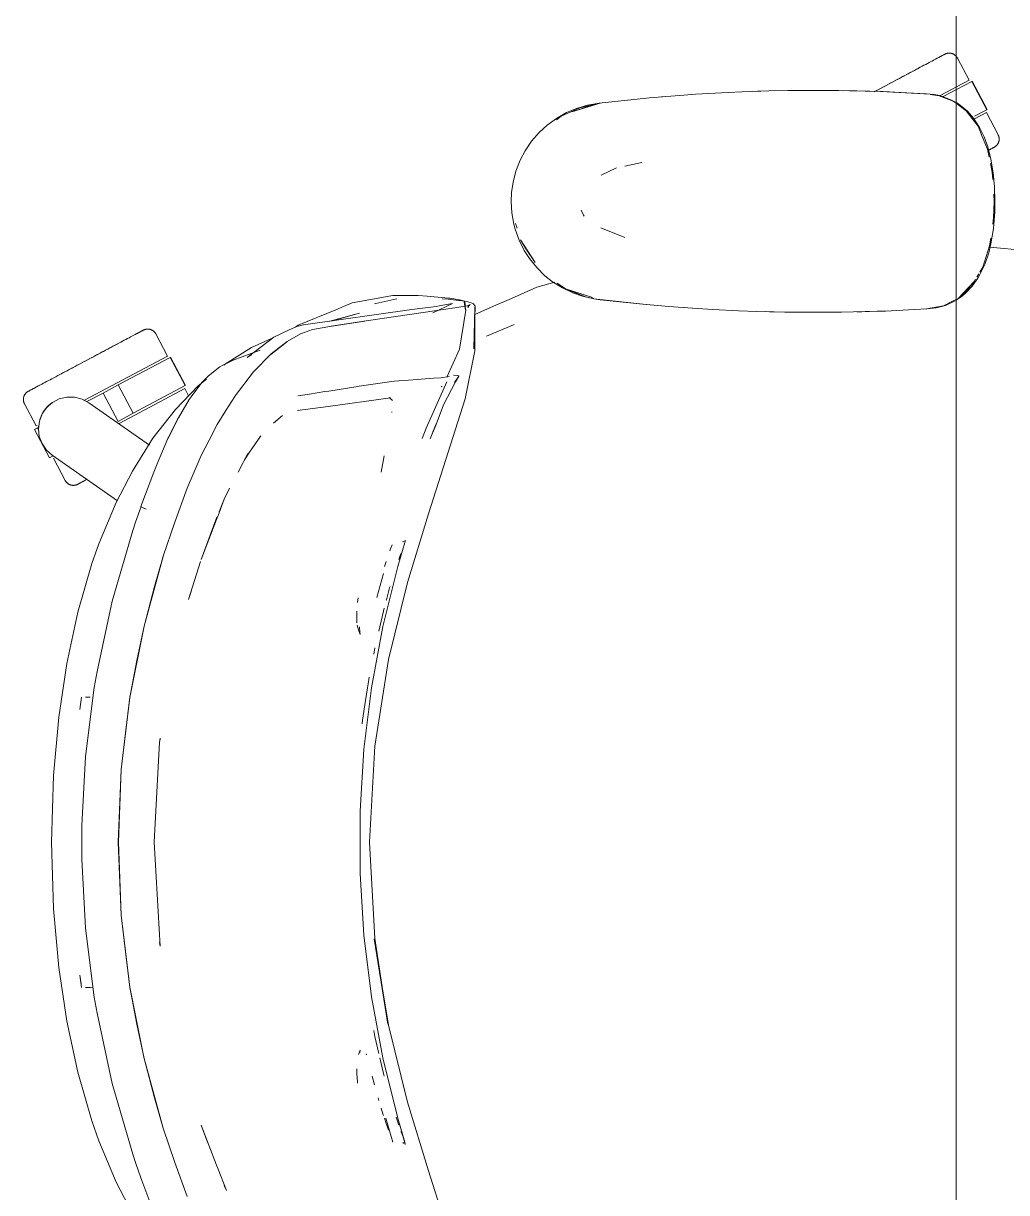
# Model space of a CAD drawing. Header units: millimetres. Extents: x 155927 to 326028, y -36033 to 97293.
# Drawn here: x 190893 to 191322, y 32012 to 32523 of the extents above; entities that cross this region are included whole.
import ezdxf

# ---------------------------------------------------------------- set-up
doc = ezdxf.new("R2010")
doc.units = ezdxf.units.MM
doc.header["$MEASUREMENT"] = 0
doc.layers.add('G-IMPT', color=8, linetype='CONTINUOUS', lineweight=9)
doc.layers.add('I-FURN', color=8, linetype='CONTINUOUS', lineweight=9)

msp = doc.modelspace()

# ---------------------------------------------------------------- linework, layer by layer
at = {"layer": 'G-IMPT'}
for p, q in [((191166.49, 32490.62), (191162.36, 32490.27)), ((191181.55, 32491.86), (191166.49, 32490.62)), ((191173.37, 32491.21), (191171.69, 32491.04)), ((191181.55, 32491.86), (191186.64, 32492.19)), ((191186.64, 32492.19), (191200.78, 32493)), ((191206.8, 32493.25), (191200.78, 32493)), ((191206.8, 32493.25), (191218.56, 32493.64)), ((191211.69, 32493.39), (191213.62, 32493.5)), ((191213.62, 32493.5), (191215.12, 32493.52)), ((191226.98, 32493.81), (191218.56, 32493.64)), ((191226.98, 32493.81), (191237.77, 32493.9)), ((191226.98, 32493.81), (191247.16, 32493.85)), ((191226.98, 32493.81), (191257, 32493.69)), ((191257, 32493.69), (191237.77, 32493.9)), ((191247.16, 32493.85), (191257, 32493.69)), ((191247.16, 32493.85), (191268.56, 32493.35)), ((191247.16, 32493.85), (191267.35, 32493.39)), ((191247.16, 32493.81), (191249.2, 32493.83)), ((191249.2, 32493.83), (191251.11, 32493.76)), ((191257, 32493.69), (191268.56, 32493.35)), ((191268.56, 32493.35), (191267.35, 32493.39)), ((191267.35, 32493.39), (191289.13, 32492.3)), ((191267.35, 32493.39), (191287.53, 32492.41)), ((191268.56, 32493.35), (191289.13, 32492.3)), ((191289.13, 32492.3), (191287.53, 32492.41)), ((191289.13, 32492.3), (191290.78, 32492.05)), ((191293, 32491.58), (191289.15, 32492.17)), ((191293.18, 32491.6), (191290.78, 32492.05)), ((191293, 32491.58), (191299.19, 32489.17)), ((191293.18, 32491.6), (191294.52, 32491.24)), ((191298.17, 32489.84), (191294.52, 32491.24)), ((191135.98, 32486.32), (191127.92, 32482.58)), ((191130.29, 32484.19), (191134.53, 32486)), ((191144.95, 32488.36), (191132.49, 32484.53)), ((191132.49, 32484.53), (191141.64, 32487.45)), ((191134.53, 32486), (191139.39, 32487.47)), ((191135.98, 32486.32), (191144.39, 32488.24)), ((191144.44, 32488.36), (191139.39, 32487.47)), ((191144.95, 32488.36), (191141.64, 32487.45)), ((191162.36, 32490.27), (191144.44, 32488.36)), ((191298.17, 32489.84), (191300.4, 32488.57)), ((191299.19, 32489.17), (191300.4, 32488.28)), ((191300.4, 32488.57), (191301.6, 32487.88)), ((191300.4, 32488.28), (191304.82, 32485.01)), ((191301.6, 32487.88), (191305.34, 32484.81)), ((191121.77, 32478.68), (191125.85, 32481.68)), ((191125.81, 32480.99), (191127.92, 32482.58)), ((191130.29, 32484.19), (191125.85, 32481.68)), ((191304.82, 32485.01), (191310.04, 32478.22)), ((191308.01, 32481.77), (191305.34, 32484.81)), ((191310.66, 32477.72), (191308.01, 32481.77)), ((191115.01, 32471.68), (191118.33, 32475.52)), ((191121.77, 32478.68), (191118.33, 32475.52)), ((191310.04, 32478.22), (191311.88, 32473.82)), ((191310.66, 32477.72), (191312.64, 32473.65)), ((191112.18, 32467.52), (191115.01, 32471.68)), ((191314.2, 32468.2), (191311.88, 32473.82)), ((191314.23, 32469.31), (191312.64, 32473.65)), ((191112.18, 32467.52), (191109.99, 32463.35)), ((191314.2, 32468.2), (191314.91, 32464.74)), ((191314.23, 32469.31), (191315.66, 32463.83)), ((191109.99, 32463.35), (191108.16, 32458.64)), ((191145.32, 32456.79), (191152.1, 32460.06)), ((191163.15, 32462.4), (191155.72, 32460.82)), ((191315.48, 32461.99), (191316.24, 32458.24)), ((191316.66, 32457.9), (191315.66, 32463.83)), ((191106.89, 32453.77), (191108.16, 32458.64)), ((191316.24, 32458.24), (191316.44, 32455.03)), ((191316.66, 32457.9), (191317.22, 32451.75)), ((191106.89, 32453.77), (191106.25, 32449.26)), ((191317.4, 32445.41), (191317.22, 32451.75)), ((191106.07, 32445.41), (191106.25, 32449.26)), ((191106.07, 32445.41), (191106.37, 32440.37)), ((191316.8, 32438.25), (191317.03, 32445.41)), ((191316.84, 32448.52), (191317.03, 32445.41)), ((191317.31, 32440.91), (191317.4, 32445.41)), ((191106.37, 32440.37), (191107.25, 32435.42)), ((191136.69, 32441.59), (191137.7, 32439.36)), ((191317.31, 32440.91), (191316.74, 32433.59)), ((191107.25, 32435.42), (191107.81, 32433.3)), ((191108.61, 32433.73), (191107.99, 32435.76)), ((191137.7, 32439.36), (191138, 32438.91)), ((191316.8, 32438.25), (191316.41, 32435.47)), ((191109.52, 32428.52), (191107.81, 32433.3)), ((191155.65, 32429.69), (191145.23, 32433.84)), ((191315.54, 32429.28), (191315.07, 32425.99)), ((191315.62, 32426.83), (191316.74, 32433.59)), ((191109.52, 32428.52), (191111.77, 32424.01)), ((191110.17, 32428.62), (191112.33, 32424.94)), ((191110.17, 32428.62), (191116.49, 32418.67)), ((191112.33, 32424.94), (191116.49, 32418.67)), ((191315.07, 32425.99), (191312.04, 32416.6)), ((191314.65, 32422.9), (191315.62, 32426.83)), ((191314.94, 32425.37), (191330.82, 32423.92)), ((191111.77, 32424.01), (191114.03, 32420.47)), ((191117.22, 32416.49), (191114.03, 32420.47)), ((191314.65, 32422.9), (191312.91, 32417.82)), ((191117.22, 32416.49), (191120.83, 32412.94)), ((191312.91, 32417.82), (191310.7, 32413.18)), ((191312.04, 32416.6), (191310.79, 32414.51)), ((191117.3, 32407.88), (191125.12, 32410.13)), ((191120.83, 32412.94), (191124.13, 32410.32)), ((191128.46, 32407.59), (191124.13, 32410.32)), ((191129.78, 32407.2), (191126.2, 32409.62)), ((191308.27, 32410.38), (191301.37, 32402.99)), ((191308.27, 32410.38), (191306.99, 32408.91)), ((191308.96, 32411.45), (191307.08, 32408.29)), ((191307.45, 32408.35), (191309.89, 32411.8)), ((191310.3, 32413.68), (191309.44, 32412.24)), ((191310.7, 32413.18), (191309.89, 32411.8)), ((191054.31, 32404.29), (191036.61, 32401.05)), ((191054.31, 32404.29), (191061.28, 32404.31)), ((191065.45, 32404.32), (191061.28, 32404.31)), ((191069.4, 32403.97), (191065.45, 32404.32)), ((191069.4, 32403.97), (191078.73, 32403.17)), ((191117.3, 32407.88), (191106.17, 32403.02)), ((191128.46, 32407.59), (191133.04, 32405.4)), ((191129.78, 32407.2), (191132.49, 32406.29)), ((191129.78, 32407.2), (191141.64, 32403.38)), ((191139, 32403.59), (191130.82, 32406.79)), ((191132.49, 32406.29), (191141.64, 32403.38)), ((191133.04, 32405.4), (191137.17, 32403.95)), ((191142.13, 32402.8), (191137.17, 32403.95)), ((191300.4, 32402.21), (191303.26, 32404.17)), ((191307.08, 32408.29), (191301.37, 32402.99)), ((191301.37, 32402.99), (191303.78, 32405.22)), ((191304.58, 32405.3), (191303.26, 32404.17)), ((191306.36, 32408.19), (191303.78, 32405.22)), ((191304.58, 32405.3), (191307.45, 32408.35)), ((191029.39, 32398.07), (191032.76, 32399.46)), ((191036.61, 32401.05), (191032.76, 32399.46)), ((191046.87, 32400.83), (191046.29, 32400.68)), ((191056.17, 32402.88), (191046.87, 32400.83)), ((191062.59, 32398.1), (191073.25, 32399.54)), ((191071.88, 32396.67), (191080.44, 32400.73)), ((191074.55, 32399.76), (191073.25, 32399.54)), ((191073.55, 32397.71), (191081.41, 32398.83)), ((191079.57, 32400.59), (191074.55, 32399.76)), ((191078.56, 32402.65), (191075.97, 32402.86)), ((191078.56, 32402.65), (191083.25, 32402.13)), ((191078.73, 32403.17), (191079.2, 32403.13)), ((191083.45, 32402.32), (191079.2, 32403.13)), ((191080.44, 32400.73), (191079.57, 32400.59)), ((191087.67, 32399.93), (191081.41, 32398.83)), ((191083.86, 32402.06), (191083.25, 32402.13)), ((191083.45, 32402.32), (191085.77, 32401.87)), ((191083.86, 32402.06), (191087.14, 32401.52)), ((191085.54, 32401.46), (191086.16, 32397.92)), ((191085.54, 32401.46), (191086.22, 32397.88)), ((191086.16, 32397.92), (191085.77, 32401.87)), ((191087.05, 32399.77), (191088.15, 32400.32)), ((191087.05, 32399.77), (191087.67, 32399.93)), ((191087.14, 32401.52), (191089, 32400.97)), ((191087.33, 32399.39), (191087.25, 32398.89)), ((191087.33, 32399.39), (191087.65, 32399.93)), ((191087.65, 32399.93), (191088.15, 32400.32)), ((191089.54, 32400.65), (191089, 32400.97)), ((191089.54, 32400.65), (191089.91, 32400.16)), ((191089.7, 32381.02), (191090.28, 32399.47)), ((191089.7, 32381.02), (191090.18, 32399)), ((191090.31, 32399.58), (191089.91, 32400.16)), ((191090.31, 32399.58), (191090.12, 32398.72)), ((191090.12, 32398.72), (191090.14, 32398.83)), ((191090.14, 32380.13), (191090.18, 32399)), ((191090.18, 32399), (191090.14, 32398.83)), ((191098.34, 32399.6), (191090.17, 32396.03)), ((191090.28, 32399.47), (191090.18, 32399)), ((191106.17, 32403.02), (191098.34, 32399.6)), ((191142.06, 32403.01), (191139, 32403.59)), ((191142.13, 32402.8), (191165.09, 32400.34)), ((191142.13, 32402.8), (191144.95, 32402.46)), ((191142.13, 32402.8), (191163.57, 32400.44)), ((191165.09, 32400.34), (191144.95, 32402.46)), ((191163.57, 32400.44), (191174.97, 32399.46)), ((191185.26, 32398.73), (191174.97, 32399.46)), ((191183.21, 32398.87), (191181.8, 32399)), ((191183.21, 32398.87), (191185.12, 32398.78)), ((191185.26, 32398.73), (191194.13, 32398.17)), ((191294.88, 32399.78), (191287.53, 32398.41)), ((191287.75, 32398.41), (191291.76, 32398.91)), ((191291.76, 32398.91), (191295.72, 32399.98)), ((191299.13, 32401.89), (191294.88, 32399.78)), ((191300.04, 32401.97), (191295.72, 32399.98)), ((191299.13, 32401.89), (191300.4, 32402.51)), ((191012.94, 32391.27), (191029.39, 32398.07)), ((191062.59, 32398.1), (191015.37, 32391.43)), ((191039.8, 32396.56), (191026.85, 32393.05)), ((191039.8, 32396.56), (191027.9, 32393.2)), ((191042.68, 32393.16), (191073.55, 32397.71)), ((191083.51, 32380.84), (191086.22, 32397.88)), ((191205.43, 32397.63), (191194.13, 32398.17)), ((191205.43, 32397.63), (191213.31, 32397.33)), ((191225.62, 32397.04), (191213.31, 32397.33)), ((191217.18, 32397.25), (191218.84, 32397.18)), ((191218.84, 32397.18), (191220.92, 32397.18)), ((191225.62, 32397.04), (191231.09, 32396.97)), ((191245.8, 32396.96), (191231.09, 32396.97)), ((191250.32, 32397.01), (191245.8, 32396.96)), ((191250.32, 32397.01), (191265.98, 32397.39)), ((191257.04, 32397.19), (191259.26, 32397.19)), ((191262.58, 32397.33), (191259.26, 32397.19)), ((191265.98, 32397.39), (191269.53, 32397.51)), ((191282.09, 32398.13), (191269.53, 32397.51)), ((191282.09, 32398.13), (191287.75, 32398.41)), ((191002.44, 32386.15), (191009.02, 32389.22)), ((191009.02, 32389.22), (191012.38, 32390.78)), ((191011.77, 32390.5), (191012.94, 32391.27)), ((191015.37, 32391.43), (191012.38, 32390.78)), ((191014.45, 32387.71), (191019.24, 32389.47)), ((191019.24, 32389.47), (191026.91, 32390.77)), ((191042.08, 32393.06), (191026.91, 32390.77)), ((191042.68, 32393.16), (191027.49, 32390.83)), ((191042.08, 32393.06), (191027.49, 32390.83)), ((191095.28, 32386.57), (191107.14, 32391.49)), ((191107.4, 32391.6), (191107.14, 32391.49)), ((190990.79, 32377.24), (191002.44, 32386.15)), ((190992.68, 32381.53), (191001.31, 32385.51)), ((191007.97, 32383.89), (191001.02, 32378.49)), ((191001.23, 32378.79), (191008.2, 32384.21)), ((191007.97, 32383.89), (191004.59, 32381.3)), ((191008.2, 32384.21), (191014.03, 32387.5)), ((191014.45, 32387.71), (191014.03, 32387.5)), ((190981.23, 32374.4), (190992.68, 32381.53)), ((190996.45, 32380.47), (190984.54, 32375.96)), ((190990.79, 32377.24), (190992.74, 32378.35)), ((191001.23, 32378.79), (190993.49, 32370.89)), ((191001.02, 32378.49), (191004.59, 32381.3)), ((191083.51, 32380.84), (191077.92, 32368.54)), ((191085.94, 32359.18), (191090.14, 32380.13)), ((190978.74, 32373.1), (190973.87, 32369.23)), ((190979.87, 32373.71), (190978.74, 32373.1)), ((190979.87, 32373.71), (190982.31, 32374.89)), ((190981.23, 32374.4), (190980.47, 32373.9)), ((190982.31, 32374.89), (190984.54, 32375.96)), ((190970.98, 32366.21), (190973.87, 32369.23)), ((190993.49, 32370.89), (190985.47, 32360.46)), ((191072.09, 32368.11), (191063.24, 32367.48)), ((191072.09, 32368.11), (191075.5, 32368.37)), ((191075.87, 32368.41), (191075.5, 32368.37)), ((191075.87, 32368.41), (191078.33, 32368.69)), ((191078.33, 32368.69), (191078.39, 32368.72)), ((191079.16, 32368.99), (191078.39, 32368.72)), ((191080.9, 32369.47), (191082.43, 32369.3)), ((191083.14, 32369.03), (191081.3, 32366.32)), ((191083.14, 32369.03), (191081.79, 32366.57)), ((191082.43, 32369.3), (191083.12, 32369.16)), ((191083.12, 32369.16), (191083.14, 32369.03)), ((191083.14, 32369.03), (191083.18, 32368.86)), ((190969.31, 32364.79), (190959.35, 32354.5)), ((190970.98, 32366.21), (190966.27, 32360.08)), ((190972.98, 32367.79), (190969.31, 32364.79)), ((191038.15, 32364.4), (191026.38, 32362.53)), ((191039.71, 32364.64), (191038.15, 32364.4)), ((191054.92, 32366.85), (191039.71, 32364.64)), ((191054.92, 32366.85), (191055, 32366.86)), ((191055, 32366.86), (191063.24, 32367.48)), ((191068.96, 32346.36), (191077.89, 32366.51)), ((191075.51, 32364.35), (191075.95, 32364.62)), ((191076.52, 32356.46), (191081.79, 32366.57)), ((190960.67, 32350.79), (190965.4, 32358.79)), ((190966.27, 32360.08), (190965.4, 32358.79)), ((190981.42, 32354.1), (190985.3, 32360.2)), ((190985.47, 32360.46), (190985.3, 32360.2)), ((191017.89, 32361.21), (191012.81, 32360.46)), ((191017.89, 32361.21), (191024.72, 32362.27)), ((191024.72, 32362.27), (191026.38, 32362.53)), ((191026.08, 32355.85), (191053.41, 32359.59)), ((191054.26, 32358.47), (191052.7, 32359.72)), ((191052.91, 32359.68), (191053.14, 32359.64)), ((191053.41, 32359.59), (191053.14, 32359.64)), ((191069.95, 32308.94), (191085.94, 32359.18)), ((190949.55, 32341.89), (190959.35, 32354.5)), ((190981.42, 32354.1), (190977.65, 32347.87)), ((191026.08, 32355.85), (191012.72, 32354.07)), ((191012.72, 32354.07), (191013.19, 32354.22)), ((191053.91, 32353.52), (191053.86, 32353.18)), ((191076.52, 32356.46), (191073.26, 32347.99)), ((190956.14, 32341.74), (190960.67, 32350.79)), ((190956.14, 32341.74), (190960.36, 32350.19)), ((190956.36, 32342.18), (190960.67, 32350.79)), ((190960.67, 32350.79), (190960.36, 32350.19)), ((190974.08, 32341.08), (190977.65, 32347.87)), ((191002.22, 32348.57), (191006.13, 32351.91)), ((191071.24, 32343.09), (191073.27, 32348.2)), ((191073.26, 32347.99), (191071.24, 32343.09)), ((191073.27, 32348.2), (191071.88, 32344.69)), ((190995.95, 32341.94), (190996.7, 32343.04)), ((191067.22, 32341.77), (191068.96, 32346.36)), ((191071.24, 32343.09), (191070.69, 32341.68)), ((190949.55, 32341.89), (190940.57, 32327.6)), ((190956.14, 32341.74), (190951.37, 32330.78)), ((190956.36, 32342.18), (190956.14, 32341.74)), ((190974.08, 32341.08), (190970.7, 32334.36)), ((190992.45, 32336.81), (190995.95, 32341.94)), ((190964.52, 32320.13), (190970.7, 32334.36)), ((190986.82, 32327.14), (190991, 32335.25)), ((190989.5, 32332.47), (190992.06, 32336.23)), ((190989.5, 32332.47), (190991, 32335.25)), ((190992.06, 32336.23), (190992.45, 32336.81)), ((191049.23, 32327.05), (191050.64, 32334.3)), ((190940.57, 32327.6), (190933.48, 32313.82)), ((190949.89, 32327.1), (190944.32, 32312.14)), ((190951.37, 32330.78), (190949.89, 32327.1)), ((190964.52, 32320.13), (190959.06, 32305.25)), ((190982.95, 32320.1), (190980.75, 32315.25)), ((190925.96, 32295.85), (190933.48, 32313.82)), ((190944.36, 32312.14), (190941.95, 32305.21)), ((190944.32, 32312.14), (190944.35, 32312.01)), ((190944.35, 32312.01), (190944.36, 32312.14)), ((190944.35, 32312.01), (190944.76, 32311.74)), ((190944.35, 32312.01), (190944.36, 32311.96)), ((190944.76, 32311.74), (190944.36, 32311.96)), ((190945.59, 32311.36), (190944.76, 32311.74)), ((190944.94, 32311.63), (190944.76, 32311.74)), ((190980.75, 32315.25), (190978.03, 32308.17)), ((190980.75, 32315.25), (190978.44, 32309.81)), ((190945.59, 32311.36), (190944.94, 32311.63)), ((190945.59, 32311.36), (190946.64, 32310.93)), ((190945.59, 32311.36), (190946.05, 32311.16)), ((190946.64, 32310.93), (190946.05, 32311.16)), ((190970.65, 32289), (190977.47, 32307.4)), ((190977.36, 32306.44), (190978.03, 32308.17)), ((191069.95, 32308.94), (191060.77, 32278.96)), ((190931.81, 32270.77), (190940.75, 32301.6)), ((190940.75, 32301.6), (190941.95, 32305.21)), ((190954.05, 32290.33), (190959.06, 32305.25)), ((190970.65, 32289), (190977.36, 32306.44)), ((191058.72, 32296.6), (191059.33, 32296.98)), ((191058.72, 32296.6), (191058.93, 32296.74)), ((191059.68, 32296.61), (191059.61, 32296.34)), ((191059.75, 32296.91), (191059.68, 32296.61)), ((191059.72, 32297.37), (191059.81, 32297.14)), ((191059.81, 32297.14), (191059.75, 32296.91)), ((190922.89, 32287.12), (190925.96, 32295.85)), ((191053.41, 32293.67), (191053.04, 32292.66)), ((191053.41, 32293.67), (191054.03, 32295.32)), ((191056.54, 32285.92), (191059.61, 32296.34)), ((191057.7, 32291.11), (191057.94, 32291.77)), ((190922.89, 32287.12), (190916.72, 32265.87)), ((190945.67, 32259.84), (190954.05, 32290.33)), ((190945.67, 32259.84), (190954.1, 32290.25)), ((190950.32, 32277.08), (190954.1, 32290.25)), ((190965.12, 32271.52), (190970.37, 32288.01)), ((191050.7, 32285.9), (191051.42, 32288.12)), ((191057.7, 32291.11), (191056.96, 32289.01)), ((191050.25, 32282.81), (191047.33, 32272.35)), ((191049.99, 32259.6), (191056.54, 32285.92)), ((190950.32, 32277.08), (190945.67, 32259.84)), ((191051.84, 32272.49), (191052.96, 32276.49)), ((191052.45, 32245.28), (191060.77, 32278.96)), ((191052.96, 32276.49), (191053.16, 32277.18)), ((190965.12, 32271.52), (190966.2, 32274.96)), ((191038.97, 32270.1), (191039.18, 32272.19)), ((191051.53, 32271.35), (191051.48, 32271.17)), ((191051.84, 32272.49), (191051.53, 32271.35)), ((190916.72, 32265.87), (190911.9, 32243.51)), ((190931.81, 32270.77), (190925.14, 32239.98)), ((191038.57, 32261.25), (191038.65, 32266.3)), ((191038.65, 32266.3), (191038.57, 32264.03)), ((191050.22, 32266.33), (191048.67, 32259.58)), ((191050.22, 32266.33), (191050.56, 32267.63)), ((191038.57, 32261.25), (191038.57, 32264.03)), ((190945.67, 32259.84), (190939.49, 32228.71)), ((190945.67, 32259.84), (190939.5, 32228.79)), ((190945.67, 32259.84), (190942.59, 32244.81)), ((191039.42, 32258.14), (191038.82, 32260.29)), ((191040.11, 32256.19), (191039.42, 32258.14)), ((191039.85, 32259.4), (191039.86, 32259.54)), ((191039.89, 32257.24), (191039.86, 32259.54)), ((191039.89, 32257.24), (191040.11, 32256.19)), ((191049.99, 32259.6), (191045.06, 32232.93)), ((191048.22, 32257.61), (191048.67, 32259.58)), ((191046.02, 32247.56), (191046.55, 32250.37)), ((191052.45, 32245.28), (191046.46, 32207.36)), ((190911.9, 32243.51), (190908.41, 32220.09)), ((190939.49, 32228.71), (190942.59, 32244.81)), ((190923.96, 32233.06), (190925.14, 32239.98)), ((191044.09, 32237.46), (191043.54, 32234.55)), ((190920.15, 32202.89), (190923.96, 32233.06)), ((191045.06, 32232.93), (191041.76, 32206.01)), ((191042.44, 32227.3), (191043.29, 32232.92)), ((191043.29, 32232.92), (191043.54, 32234.55)), ((190918.31, 32228.79), (190917.66, 32223.38)), ((190922.17, 32228.75), (190920.07, 32228.82)), ((190920.07, 32228.82), (190920.18, 32228.82)), ((190935.67, 32197.19), (190939.5, 32228.79)), ((190935.71, 32197.15), (190939.49, 32228.71)), ((190939.49, 32228.71), (190937.55, 32213.23)), ((191042.44, 32227.3), (191041.15, 32218.78)), ((190908.41, 32220.09), (190906.15, 32194.52)), ((191041.15, 32218.78), (191040.96, 32217.12)), ((190935.71, 32197.15), (190937.55, 32213.23)), ((190952.44, 32209.11), (190952.7, 32210.88)), ((190952.44, 32209.11), (190952.67, 32210.41)), ((190952.71, 32210.66), (190952.67, 32210.41)), ((190950.11, 32165.38), (190952.44, 32209.11)), ((190950.16, 32165.38), (190952.44, 32209.11)), ((191040.11, 32178.94), (191041.76, 32206.01)), ((191046.46, 32207.36), (191044.1, 32165.38)), ((190918.53, 32172.69), (190920.15, 32202.89)), ((190906.15, 32194.52), (190905.3, 32165.38)), ((190935.67, 32197.19), (190934.34, 32165.38)), ((190935.71, 32197.15), (190934.57, 32165.38)), ((190935.04, 32182.26), (190935.71, 32197.15)), ((190935.04, 32182.26), (190934.57, 32165.38)), ((191040.11, 32178.94), (191040.11, 32151.82)), ((190918.53, 32172.69), (190918.44, 32165.38)), ((190905.3, 32165.38), (190906.15, 32136.24)), ((190918.53, 32158.07), (190918.44, 32165.38)), ((190934.34, 32165.38), (190935.67, 32133.56)), ((190935.71, 32133.6), (190934.57, 32165.38)), ((190935.04, 32148.49), (190934.57, 32165.38)), ((190950.16, 32165.38), (190952.67, 32120.04)), ((191046.46, 32123.39), (191044.1, 32165.38)), ((190918.53, 32158.07), (190920.15, 32127.86)), ((190935.71, 32133.6), (190935.04, 32148.49)), ((191040.11, 32151.82), (191041.76, 32124.75)), ((190906.15, 32136.24), (190908.41, 32110.67)), ((190935.67, 32133.56), (190939.5, 32101.97)), ((190937.55, 32117.52), (190935.71, 32133.6)), ((190935.71, 32133.6), (190939.49, 32102.05)), ((190920.15, 32127.86), (190923.96, 32097.69)), ((191045.06, 32097.83), (191041.76, 32124.75)), ((191052.45, 32085.48), (191046.2, 32123.22)), ((191046.2, 32123.22), (191052.19, 32085.85)), ((191046.46, 32123.39), (191052.19, 32085.85)), ((190952.67, 32120.04), (190952.44, 32121.65)), ((190952.44, 32121.65), (190952.67, 32120.35)), ((190952.71, 32120.1), (190952.67, 32120.35)), ((190937.55, 32117.52), (190939.49, 32102.05)), ((190908.41, 32110.67), (190911.9, 32087.25)), ((190918.31, 32101.96), (190917.66, 32107.38)), ((190918.23, 32103.61), (190917.66, 32107.38)), ((190920.07, 32101.93), (190922.17, 32102.01)), ((190920.07, 32101.93), (190920.18, 32101.93)), ((190920.23, 32101.93), (190920.18, 32101.93)), ((190923.41, 32102.05), (190922.17, 32102.01)), ((190923.96, 32097.69), (190925.14, 32090.77)), ((190939.49, 32102.05), (190942.59, 32085.94)), ((190939.49, 32102.05), (190945.71, 32070.8)), ((190945.71, 32070.8), (190939.5, 32101.97)), ((191049.99, 32071.16), (191045.06, 32097.83)), ((190916.72, 32064.88), (190911.9, 32087.25)), ((190925.14, 32090.77), (190931.81, 32059.98)), ((190945.67, 32070.92), (190942.59, 32085.94)), ((191046.04, 32083.2), (191046.51, 32080.57)), ((191060.77, 32051.79), (191052.45, 32085.48)), ((191046.51, 32080.57), (191048.22, 32073.15)), ((191040.11, 32074.57), (191039.42, 32072.62)), ((191040.11, 32074.57), (191039.89, 32073.52)), ((191042.78, 32072.97), (191042.91, 32072.55)), ((190950.32, 32053.67), (190945.67, 32070.92)), ((190945.67, 32070.92), (190954.1, 32040.51)), ((190945.67, 32070.92), (190954.05, 32040.42)), ((191038.57, 32066.47), (191038.57, 32065.77)), ((191048.67, 32071.18), (191050.22, 32064.42)), ((191049.99, 32071.16), (191056.54, 32044.84)), ((190922.89, 32043.64), (190916.72, 32064.88)), ((191038.67, 32064.4), (191038.57, 32065.77)), ((191038.67, 32064.4), (191038.95, 32060.7)), ((191046.37, 32059.34), (191045.38, 32063.2)), ((191050.22, 32064.42), (191050.56, 32063.14)), ((190940.75, 32029.15), (190931.81, 32059.98)), ((191038.95, 32060.7), (191038.98, 32060.21)), ((191046.37, 32059.34), (191045.98, 32060.87)), ((190950.32, 32053.67), (190954.1, 32040.51)), ((191048.28, 32052.55), (191047.95, 32053.67)), ((191060.77, 32051.79), (191069.95, 32021.82)), ((191050.06, 32046.76), (191049.27, 32049.26)), ((191050.3, 32045.98), (191050.06, 32046.76)), ((190925.96, 32034.91), (190922.89, 32043.64)), ((190970.65, 32041.76), (190973.37, 32034.33)), ((190970.65, 32041.76), (190977.36, 32024.31)), ((191051.45, 32042.55), (191050.68, 32044.85)), ((191051.35, 32044.85), (191054.38, 32034.42)), ((191051.45, 32042.55), (191051.71, 32041.83)), ((191052.47, 32039.67), (191051.71, 32041.83)), ((191055.91, 32044.84), (191055.76, 32045.3)), ((191055.91, 32044.84), (191056.65, 32042.62)), ((191056.54, 32044.84), (191059.81, 32033.62)), ((191056.54, 32044.84), (191059.6, 32034.31)), ((191056.54, 32044.84), (191059.65, 32034.02)), ((191056.93, 32041.82), (191056.65, 32042.62)), ((190959.06, 32025.51), (190954.05, 32040.42)), ((191057.92, 32039.06), (191058.27, 32038.09)), ((191058.27, 32038.09), (191058.66, 32037.02)), ((190925.96, 32034.91), (190933.48, 32016.93)), ((191058.72, 32034.16), (191059.33, 32033.77)), ((191058.72, 32034.16), (191058.93, 32034.01)), ((191059.6, 32034.31), (191059.65, 32034.02)), ((191059.81, 32033.62), (191059.68, 32033.38)), ((190940.75, 32029.15), (190941.95, 32025.55)), ((190944.29, 32018.73), (190941.95, 32025.55)), ((190959.06, 32025.51), (190964.52, 32010.63)), ((190977.36, 32024.31), (190978.03, 32022.59)), ((190978.03, 32022.59), (190981.75, 32013.26)), ((191069.95, 32021.82), (191085.94, 31971.58)), ((190933.48, 32016.93), (190940.57, 32003.16)), ((190944.29, 32018.73), (190949.89, 32003.65)), ((190981.75, 32013.26), (190980.75, 32015.5))]:
    msp.add_line(p, q, dxfattribs=at)
at = {"layer": 'I-FURN'}
for p, q in [((191300.4, 32807.61), (191300.4, 31407.61)), ((191300.4, 31407.61), (191300.4, 32807.61)), ((191288.6, 32506.03), (191287.89, 32505.66)), ((191289.28, 32506.39), (191288.6, 32506.03)), ((191289.92, 32506.74), (191289.28, 32506.39)), ((191290.54, 32507.07), (191289.92, 32506.74)), ((191291.12, 32507.38), (191290.54, 32507.07)), ((191290.81, 32507.21), (191291.38, 32507.51)), ((191291.68, 32507.67), (191291.12, 32507.38)), ((191291.38, 32507.51), (191291.92, 32507.8)), ((191292.19, 32507.94), (191291.68, 32507.67)), ((191291.92, 32507.8), (191292.42, 32508.06)), ((191292.67, 32508.2), (191292.19, 32507.94)), ((191292.42, 32508.06), (191292.88, 32508.31)), ((191293.12, 32508.44), (191292.67, 32508.2)), ((191292.88, 32508.31), (191293.31, 32508.54)), ((191293.53, 32508.66), (191293.12, 32508.44)), ((191293.31, 32508.54), (191293.71, 32508.75)), ((191293.9, 32508.85), (191293.53, 32508.66)), ((191293.71, 32508.75), (191294.06, 32508.94)), ((191294.24, 32509.03), (191293.9, 32508.85)), ((191294.06, 32508.94), (191294.38, 32509.11)), ((191294.54, 32509.19), (191294.24, 32509.03)), ((191294.38, 32509.11), (191294.66, 32509.26)), ((191294.79, 32509.33), (191294.54, 32509.19)), ((191294.66, 32509.26), (191294.9, 32509.38)), ((191295.01, 32509.44), (191294.79, 32509.33)), ((191294.9, 32509.38), (191295.1, 32509.49)), ((191295.19, 32509.54), (191295.01, 32509.44)), ((191295.1, 32509.49), (191295.26, 32509.58)), ((191295.33, 32509.61), (191295.19, 32509.54)), ((191295.26, 32509.58), (191295.39, 32509.64)), ((191295.43, 32509.67), (191295.33, 32509.61)), ((191295.39, 32509.64), (191295.47, 32509.69)), ((191295.49, 32509.7), (191295.43, 32509.67)), ((191295.47, 32509.69), (191295.51, 32509.71)), ((191295.51, 32509.71), (191295.49, 32509.7)), ((191295.51, 32509.71), (191295.66, 32509.78)), ((191295.51, 32509.71), (191295.51, 32509.71)), ((191295.66, 32509.78), (191295.81, 32509.85)), ((191295.81, 32509.85), (191295.95, 32509.91)), ((191295.95, 32509.91), (191296.11, 32509.97)), ((191296.11, 32509.97), (191296.26, 32510.02)), ((191296.26, 32510.02), (191296.41, 32510.06)), ((191296.41, 32510.06), (191296.57, 32510.09)), ((191296.57, 32510.09), (191296.73, 32510.13)), ((191296.73, 32510.13), (191296.89, 32510.15)), ((191296.89, 32510.15), (191297.05, 32510.17)), ((191297.05, 32510.17), (191297.21, 32510.18)), ((191297.21, 32510.18), (191297.37, 32510.18)), ((191297.37, 32510.18), (191297.53, 32510.18)), ((191297.53, 32510.18), (191297.69, 32510.17)), ((191297.69, 32510.17), (191297.85, 32510.16)), ((191297.85, 32510.16), (191298.01, 32510.14)), ((191298.01, 32510.14), (191298.17, 32510.11)), ((191298.17, 32510.11), (191298.33, 32510.08)), ((191298.33, 32510.08), (191298.49, 32510.03)), ((191298.49, 32510.03), (191298.64, 32509.99)), ((191298.64, 32509.99), (191298.79, 32509.94)), ((191298.79, 32509.94), (191298.94, 32509.88)), ((191298.94, 32509.88), (191299.09, 32509.81)), ((191299.09, 32509.81), (191299.24, 32509.74)), ((191299.24, 32509.74), (191299.38, 32509.67)), ((191299.38, 32509.67), (191299.52, 32509.59)), ((191299.52, 32509.59), (191299.65, 32509.5)), ((191299.65, 32509.5), (191299.79, 32509.41)), ((191299.79, 32509.41), (191299.91, 32509.31)), ((191299.91, 32509.31), (191300.04, 32509.21)), ((191300.04, 32509.21), (191300.16, 32509.1)), ((191300.16, 32509.1), (191300.27, 32508.99)), ((191300.27, 32508.99), (191300.38, 32508.87)), ((191300.38, 32508.87), (191300.49, 32508.75)), ((191300.49, 32508.75), (191300.59, 32508.62)), ((191300.59, 32508.62), (191300.69, 32508.49)), ((191300.69, 32508.49), (191300.78, 32508.36)), ((191300.78, 32508.36), (191300.86, 32508.22)), ((191300.86, 32508.22), (191300.94, 32508.08)), ((191300.94, 32508.08), (191300.97, 32508.04)), ((191306.12, 32498.36), (191300.97, 32508.04)), ((191278.03, 32500.41), (191278.98, 32500.92)), ((191279.49, 32501.19), (191278.54, 32500.69)), ((191278.98, 32500.92), (191279.92, 32501.42)), ((191280.42, 32501.68), (191279.49, 32501.19)), ((191279.92, 32501.42), (191280.84, 32501.91)), ((191281.33, 32502.17), (191280.42, 32501.68)), ((191280.84, 32501.91), (191281.74, 32502.39)), ((191282.23, 32502.64), (191281.33, 32502.17)), ((191281.74, 32502.39), (191282.63, 32502.86)), ((191283.1, 32503.11), (191282.23, 32502.64)), ((191282.63, 32502.86), (191283.5, 32503.32)), ((191283.96, 32503.57), (191283.1, 32503.11)), ((191283.5, 32503.32), (191284.35, 32503.77)), ((191284.79, 32504.01), (191283.96, 32503.57)), ((191285.61, 32504.44), (191284.79, 32504.01)), ((191286.39, 32504.86), (191285.61, 32504.44)), ((191287.16, 32505.27), (191286.39, 32504.86)), ((191287.89, 32505.66), (191287.16, 32505.27)), ((191268.1, 32495.13), (191269.1, 32495.67)), ((191269.64, 32495.95), (191268.64, 32495.42)), ((191269.1, 32495.67), (191270.11, 32496.2)), ((191270.65, 32496.49), (191269.64, 32495.95)), ((191270.11, 32496.2), (191271.11, 32496.74)), ((191271.65, 32497.02), (191270.65, 32496.49)), ((191271.11, 32496.74), (191272.12, 32497.27)), ((191272.66, 32497.56), (191271.65, 32497.02)), ((191272.12, 32497.27), (191273.12, 32497.8)), ((191273.66, 32498.09), (191272.66, 32497.56)), ((191273.12, 32497.8), (191274.11, 32498.33)), ((191274.65, 32498.62), (191273.66, 32498.09)), ((191274.11, 32498.33), (191275.11, 32498.86)), ((191275.64, 32499.14), (191274.65, 32498.62)), ((191275.11, 32498.86), (191276.09, 32499.38)), ((191276.62, 32499.66), (191275.64, 32499.14)), ((191276.09, 32499.38), (191277.06, 32499.9)), ((191277.58, 32500.18), (191276.62, 32499.66)), ((191277.06, 32499.9), (191278.03, 32500.41)), ((191278.54, 32500.69), (191277.58, 32500.18)), ((191300.54, 32494.26), (191307.24, 32497.82)), ((191306.12, 32498.36), (191300.83, 32495.55)), ((191307.24, 32497.82), (191313.81, 32485.46)), ((191313.98, 32485.55), (191307.41, 32497.91)), ((191265.65, 32493.83), (191264.67, 32493.31)), ((191265.12, 32493.55), (191266.1, 32494.07)), ((191266.64, 32494.36), (191265.65, 32493.83)), ((191266.1, 32494.07), (191267.1, 32494.6)), ((191267.64, 32494.89), (191266.64, 32494.36)), ((191267.1, 32494.6), (191268.1, 32495.13)), ((191268.64, 32495.42), (191267.64, 32494.89)), ((191300.83, 32495.55), (191293.45, 32491.62)), ((191294.73, 32491.17), (191300.54, 32494.26)), ((191313.81, 32485.46), (191308.52, 32482.65)), ((191313.63, 32484.23), (191308.44, 32481.47)), ((191318.78, 32474.55), (191313.63, 32484.23)), ((191318.37, 32470.15), (191318.27, 32470.02)), ((191318.47, 32470.27), (191318.37, 32470.15)), ((191318.56, 32470.41), (191318.47, 32470.27)), ((191318.65, 32470.54), (191318.56, 32470.41)), ((191318.73, 32470.68), (191318.65, 32470.54)), ((191318.81, 32470.82), (191318.73, 32470.68)), ((191318.78, 32474.55), (191318.85, 32474.4)), ((191318.88, 32470.97), (191318.81, 32470.82)), ((191318.85, 32474.4), (191318.92, 32474.26)), ((191318.94, 32471.12), (191318.88, 32470.97)), ((191318.92, 32474.26), (191318.98, 32474.11)), ((191319, 32471.27), (191318.94, 32471.12)), ((191318.98, 32474.11), (191319.03, 32473.95)), ((191319.05, 32471.42), (191319, 32471.27)), ((191319.03, 32473.95), (191319.08, 32473.8)), ((191319.1, 32471.57), (191319.05, 32471.42)), ((191319.08, 32473.8), (191319.12, 32473.65)), ((191319.14, 32471.73), (191319.1, 32471.57)), ((191319.12, 32473.65), (191319.16, 32473.49)), ((191319.18, 32471.89), (191319.14, 32471.73)), ((191319.16, 32473.49), (191319.19, 32473.33)), ((191319.2, 32472.05), (191319.18, 32471.89)), ((191319.19, 32473.33), (191319.22, 32473.17)), ((191319.22, 32472.21), (191319.2, 32472.05)), ((191319.22, 32473.17), (191319.23, 32473.01)), ((191319.24, 32472.37), (191319.22, 32472.21)), ((191319.23, 32473.01), (191319.24, 32472.85)), ((191319.24, 32472.85), (191319.25, 32472.69)), ((191319.25, 32472.53), (191319.24, 32472.37)), ((191319.25, 32472.69), (191319.25, 32472.53)), ((191314.48, 32467.7), (191314.91, 32467.92)), ((191315.13, 32468.04), (191314.72, 32467.82)), ((191314.91, 32467.92), (191315.3, 32468.13)), ((191315.5, 32468.24), (191315.13, 32468.04)), ((191315.3, 32468.13), (191315.66, 32468.32)), ((191315.83, 32468.42), (191315.5, 32468.24)), ((191315.66, 32468.32), (191315.98, 32468.49)), ((191316.13, 32468.57), (191315.83, 32468.42)), ((191315.98, 32468.49), (191316.26, 32468.64)), ((191316.39, 32468.71), (191316.13, 32468.57)), ((191316.26, 32468.64), (191316.5, 32468.77)), ((191316.61, 32468.83), (191316.39, 32468.71)), ((191316.5, 32468.77), (191316.7, 32468.88)), ((191316.79, 32468.92), (191316.61, 32468.83)), ((191316.7, 32468.88), (191316.86, 32468.96)), ((191316.93, 32469), (191316.79, 32468.92)), ((191316.86, 32468.96), (191316.98, 32469.03)), ((191317.03, 32469.05), (191316.93, 32469)), ((191316.98, 32469.03), (191317.06, 32469.07)), ((191317.09, 32469.08), (191317.03, 32469.05)), ((191317.06, 32469.07), (191317.1, 32469.09)), ((191317.11, 32469.1), (191317.09, 32469.08)), ((191317.1, 32469.09), (191317.11, 32469.1)), ((191317.15, 32469.12), (191317.11, 32469.1)), ((191317.29, 32469.2), (191317.15, 32469.12)), ((191317.43, 32469.28), (191317.29, 32469.2)), ((191317.56, 32469.37), (191317.43, 32469.28)), ((191317.69, 32469.47), (191317.56, 32469.37)), ((191317.81, 32469.57), (191317.69, 32469.47)), ((191317.93, 32469.68), (191317.81, 32469.57)), ((191318.05, 32469.79), (191317.93, 32469.68)), ((191318.16, 32469.9), (191318.05, 32469.79)), ((191318.27, 32470.02), (191318.16, 32469.9)), ((190943.58, 32388.19), (190943.93, 32388.38)), ((190944.11, 32388.47), (190943.77, 32388.29)), ((190943.93, 32388.38), (190944.25, 32388.55)), ((190944.41, 32388.63), (190944.11, 32388.47)), ((190944.25, 32388.55), (190944.53, 32388.7)), ((190944.66, 32388.77), (190944.41, 32388.63)), ((190944.53, 32388.7), (190944.77, 32388.82)), ((190944.88, 32388.88), (190944.66, 32388.77)), ((190944.77, 32388.82), (190944.97, 32388.93)), ((190945.06, 32388.98), (190944.88, 32388.88)), ((190944.97, 32388.93), (190945.13, 32389.02)), ((190945.2, 32389.06), (190945.06, 32388.98)), ((190945.13, 32389.02), (190945.26, 32389.08)), ((190945.3, 32389.11), (190945.2, 32389.06)), ((190945.26, 32389.08), (190945.34, 32389.13)), ((190945.36, 32389.14), (190945.3, 32389.11)), ((190945.34, 32389.13), (190945.38, 32389.15)), ((190945.38, 32389.15), (190945.36, 32389.14)), ((190945.38, 32389.15), (190945.53, 32389.22)), ((190945.38, 32389.15), (190945.38, 32389.15)), ((190945.53, 32389.22), (190945.68, 32389.29)), ((190945.68, 32389.29), (190945.82, 32389.35)), ((190945.82, 32389.35), (190945.98, 32389.41)), ((190945.98, 32389.41), (190946.13, 32389.46)), ((190946.13, 32389.46), (190946.28, 32389.5)), ((190946.28, 32389.5), (190946.44, 32389.54)), ((190946.44, 32389.54), (190946.6, 32389.57)), ((190946.6, 32389.57), (190946.76, 32389.59)), ((190946.76, 32389.59), (190946.92, 32389.61)), ((190946.92, 32389.61), (190947.08, 32389.62)), ((190947.08, 32389.62), (190947.24, 32389.62)), ((190947.24, 32389.62), (190947.4, 32389.62)), ((190947.4, 32389.62), (190947.56, 32389.61)), ((190947.56, 32389.61), (190947.72, 32389.6)), ((190947.72, 32389.6), (190947.88, 32389.58)), ((190947.88, 32389.58), (190948.04, 32389.55)), ((190948.04, 32389.55), (190948.2, 32389.52)), ((190948.2, 32389.52), (190948.36, 32389.48)), ((190948.36, 32389.48), (190948.51, 32389.43)), ((190948.51, 32389.43), (190948.66, 32389.38)), ((190948.66, 32389.38), (190948.81, 32389.32)), ((190948.81, 32389.32), (190948.96, 32389.25)), ((190948.96, 32389.25), (190949.11, 32389.18)), ((190949.11, 32389.18), (190949.25, 32389.11)), ((190949.25, 32389.11), (190949.39, 32389.03)), ((190949.39, 32389.03), (190949.52, 32388.94)), ((190949.52, 32388.94), (190949.66, 32388.85)), ((190949.66, 32388.85), (190949.78, 32388.75)), ((190949.78, 32388.75), (190949.91, 32388.65)), ((190949.91, 32388.65), (190950.03, 32388.54)), ((190950.03, 32388.54), (190950.14, 32388.43)), ((190950.14, 32388.43), (190950.25, 32388.31)), ((190933.37, 32382.76), (190934.22, 32383.21)), ((190934.66, 32383.45), (190933.83, 32383.01)), ((190935.48, 32383.88), (190934.66, 32383.45)), ((190936.26, 32384.3), (190935.48, 32383.88)), ((190937.03, 32384.71), (190936.26, 32384.3)), ((190937.76, 32385.1), (190937.03, 32384.71)), ((190938.47, 32385.47), (190937.76, 32385.1)), ((190939.15, 32385.83), (190938.47, 32385.47)), ((190939.79, 32386.18), (190939.15, 32385.83)), ((190940.41, 32386.51), (190939.79, 32386.18)), ((190940.99, 32386.82), (190940.41, 32386.51)), ((190940.68, 32386.65), (190941.25, 32386.95)), ((190941.55, 32387.11), (190940.99, 32386.82)), ((190941.25, 32386.95), (190941.79, 32387.24)), ((190942.06, 32387.38), (190941.55, 32387.11)), ((190941.79, 32387.24), (190942.29, 32387.5)), ((190942.54, 32387.64), (190942.06, 32387.38)), ((190942.29, 32387.5), (190942.75, 32387.75)), ((190942.99, 32387.88), (190942.54, 32387.64)), ((190942.75, 32387.75), (190943.18, 32387.98)), ((190943.4, 32388.1), (190942.99, 32387.88)), ((190943.18, 32387.98), (190943.58, 32388.19)), ((190943.77, 32388.29), (190943.4, 32388.1)), ((190950.25, 32388.31), (190950.36, 32388.19)), ((190950.36, 32388.19), (190950.46, 32388.06)), ((190950.46, 32388.06), (190950.56, 32387.93)), ((190950.56, 32387.93), (190950.65, 32387.8)), ((190950.65, 32387.8), (190950.73, 32387.66)), ((190950.73, 32387.66), (190950.81, 32387.52)), ((190950.81, 32387.52), (190950.84, 32387.48)), ((190955.99, 32377.8), (190950.84, 32387.48)), ((190923.98, 32377.77), (190924.98, 32378.3)), ((190925.51, 32378.58), (190924.52, 32378.06)), ((190924.98, 32378.3), (190925.96, 32378.82)), ((190926.49, 32379.1), (190925.51, 32378.58)), ((190925.96, 32378.82), (190926.93, 32379.34)), ((190927.45, 32379.62), (190926.49, 32379.1)), ((190926.93, 32379.34), (190927.9, 32379.85)), ((190928.41, 32380.13), (190927.45, 32379.62)), ((190927.9, 32379.85), (190928.85, 32380.36)), ((190929.36, 32380.63), (190928.41, 32380.13)), ((190928.85, 32380.36), (190929.79, 32380.86)), ((190930.29, 32381.12), (190929.36, 32380.63)), ((190929.79, 32380.86), (190930.71, 32381.35)), ((190931.2, 32381.61), (190930.29, 32381.12)), ((190930.71, 32381.35), (190931.61, 32381.83)), ((190932.1, 32382.09), (190931.2, 32381.61)), ((190931.61, 32381.83), (190932.5, 32382.3)), ((190932.97, 32382.55), (190932.1, 32382.09)), ((190932.5, 32382.3), (190933.37, 32382.76)), ((190933.83, 32383.01), (190932.97, 32382.55)), ((190914.01, 32372.47), (190914.99, 32372.99)), ((190915.52, 32373.27), (190914.54, 32372.75)), ((190914.99, 32372.99), (190915.97, 32373.51)), ((190916.51, 32373.8), (190915.52, 32373.27)), ((190915.97, 32373.51), (190916.97, 32374.04)), ((190917.51, 32374.33), (190916.51, 32373.8)), ((190916.97, 32374.04), (190917.97, 32374.57)), ((190918.51, 32374.86), (190917.51, 32374.33)), ((190917.97, 32374.57), (190918.97, 32375.11)), ((190919.51, 32375.4), (190918.51, 32374.86)), ((190918.97, 32375.11), (190919.98, 32375.64)), ((190955.99, 32377.8), (190919.38, 32358.34)), ((190920.52, 32375.93), (190919.51, 32375.4)), ((190919.98, 32375.64), (190920.98, 32376.18)), ((190921.52, 32376.46), (190920.52, 32375.93)), ((190920.98, 32376.18), (190921.99, 32376.71)), ((190922.53, 32377), (190921.52, 32376.46)), ((190921.99, 32376.71), (190922.99, 32377.24)), ((190923.53, 32377.53), (190922.53, 32377)), ((190922.99, 32377.24), (190923.98, 32377.77)), ((190924.52, 32378.06), (190923.53, 32377.53)), ((190934.4, 32365.19), (190957.11, 32377.26)), ((190957.11, 32377.26), (190963.68, 32364.9)), ((190963.85, 32364.99), (190957.28, 32377.35)), ((190905.45, 32367.92), (190904.65, 32367.49)), ((190906.28, 32368.36), (190905.45, 32367.92)), ((190907.13, 32368.81), (190906.28, 32368.36)), ((190907.99, 32369.27), (190907.13, 32368.81)), ((190908.88, 32369.74), (190907.99, 32369.27)), ((190909.79, 32370.22), (190908.88, 32369.74)), ((190909.3, 32369.96), (190910.21, 32370.45)), ((190910.71, 32370.71), (190909.79, 32370.22)), ((190910.21, 32370.45), (190911.14, 32370.94)), ((190911.65, 32371.21), (190910.71, 32370.71)), ((190911.14, 32370.94), (190912.08, 32371.44)), ((190912.6, 32371.72), (190911.65, 32371.21)), ((190912.08, 32371.44), (190913.04, 32371.95)), ((190913.56, 32372.23), (190912.6, 32371.72)), ((190913.04, 32371.95), (190914.01, 32372.47)), ((190914.54, 32372.75), (190913.56, 32372.23)), ((190895.61, 32362.69), (190895.83, 32362.8)), ((190895.97, 32362.87), (190895.72, 32362.75)), ((190895.83, 32362.8), (190896.09, 32362.94)), ((190896.24, 32363.02), (190895.97, 32362.87)), ((190896.09, 32362.94), (190896.39, 32363.1)), ((190896.56, 32363.19), (190896.24, 32363.02)), ((190896.39, 32363.1), (190896.72, 32363.28)), ((190896.92, 32363.38), (190896.56, 32363.19)), ((190896.72, 32363.28), (190897.09, 32363.47)), ((190897.31, 32363.59), (190896.92, 32363.38)), ((190897.09, 32363.47), (190897.5, 32363.69)), ((190897.74, 32363.82), (190897.31, 32363.59)), ((190897.5, 32363.69), (190897.95, 32363.93)), ((190898.21, 32364.07), (190897.74, 32363.82)), ((190897.95, 32363.93), (190898.43, 32364.19)), ((190898.71, 32364.33), (190898.21, 32364.07)), ((190898.43, 32364.19), (190898.95, 32364.46)), ((190899.24, 32364.62), (190898.71, 32364.33)), ((190898.95, 32364.46), (190899.5, 32364.75)), ((190899.81, 32364.92), (190899.24, 32364.62)), ((190899.5, 32364.75), (190900.08, 32365.06)), ((190900.41, 32365.24), (190899.81, 32364.92)), ((190901.05, 32365.58), (190900.41, 32365.24)), ((190901.71, 32365.93), (190901.05, 32365.58)), ((190902.41, 32366.3), (190901.71, 32365.93)), ((190903.13, 32366.68), (190902.41, 32366.3)), ((190903.88, 32367.08), (190903.13, 32366.68)), ((190904.65, 32367.49), (190903.88, 32367.08)), ((190927.76, 32361.66), (190934.4, 32365.19)), ((190934.4, 32365.19), (190940.97, 32352.83)), ((190963.5, 32363.67), (190934.8, 32348.41)), ((190963.68, 32364.9), (190940.97, 32352.83)), ((190965.17, 32360.52), (190963.5, 32363.67)), ((190892.97, 32358.99), (190892.98, 32359.15)), ((190892.97, 32358.83), (190892.97, 32358.99)), ((190892.98, 32358.67), (190892.97, 32358.83)), ((190892.98, 32359.15), (190893, 32359.31)), ((190892.99, 32358.5), (190892.98, 32358.67)), ((190893.01, 32358.34), (190892.99, 32358.5)), ((190893, 32359.31), (190893.02, 32359.47)), ((190893.03, 32358.18), (190893.01, 32358.34)), ((190893.02, 32359.47), (190893.05, 32359.63)), ((190893.06, 32358.03), (190893.03, 32358.18)), ((190893.05, 32359.63), (190893.08, 32359.79)), ((190893.1, 32357.87), (190893.06, 32358.03)), ((190893.08, 32359.79), (190893.12, 32359.94)), ((190893.14, 32357.71), (190893.1, 32357.87)), ((190893.12, 32359.94), (190893.17, 32360.1)), ((190893.19, 32357.56), (190893.14, 32357.71)), ((190893.17, 32360.1), (190893.22, 32360.25)), ((190893.22, 32360.25), (190893.28, 32360.4)), ((190893.28, 32360.4), (190893.34, 32360.55)), ((190893.34, 32360.55), (190893.41, 32360.69)), ((190893.41, 32360.69), (190893.49, 32360.83)), ((190893.49, 32360.83), (190893.57, 32360.97)), ((190893.57, 32360.97), (190893.66, 32361.11)), ((190893.66, 32361.11), (190893.75, 32361.24)), ((190893.75, 32361.24), (190893.85, 32361.37)), ((190893.85, 32361.37), (190893.95, 32361.49)), ((190893.95, 32361.49), (190894.06, 32361.61)), ((190894.06, 32361.61), (190894.17, 32361.73)), ((190894.17, 32361.73), (190894.29, 32361.84)), ((190894.29, 32361.84), (190894.41, 32361.95)), ((190894.41, 32361.95), (190894.53, 32362.05)), ((190894.53, 32362.05), (190894.66, 32362.14)), ((190894.66, 32362.14), (190894.8, 32362.23)), ((190894.8, 32362.23), (190894.93, 32362.32)), ((190894.93, 32362.32), (190895.07, 32362.4)), ((190895.07, 32362.4), (190895.11, 32362.42)), ((190895.11, 32362.42), (190895.13, 32362.43)), ((190895.12, 32362.42), (190895.11, 32362.42)), ((190895.16, 32362.45), (190895.12, 32362.42)), ((190895.13, 32362.43), (190895.19, 32362.46)), ((190895.24, 32362.49), (190895.16, 32362.45)), ((190895.19, 32362.46), (190895.29, 32362.52)), ((190895.36, 32362.55), (190895.24, 32362.49)), ((190895.29, 32362.52), (190895.43, 32362.59)), ((190895.52, 32362.64), (190895.36, 32362.55)), ((190895.43, 32362.59), (190895.61, 32362.69)), ((190895.72, 32362.75), (190895.52, 32362.64)), ((190905.67, 32357.55), (190908.67, 32359.1)), ((190908.67, 32359.1), (190911.95, 32359.88)), ((190911.95, 32359.88), (190915.32, 32359.86)), ((190915.32, 32359.86), (190918.59, 32359.03)), ((190918.59, 32359.03), (190921.57, 32357.44)), ((190920.7, 32357.91), (190927.76, 32361.66)), ((190927.76, 32361.66), (190934.33, 32349.3)), ((190893.24, 32357.41), (190893.19, 32357.56)), ((190893.3, 32357.26), (190893.24, 32357.41)), ((190893.37, 32357.11), (190893.3, 32357.26)), ((190893.44, 32356.97), (190893.37, 32357.11)), ((190893.44, 32356.97), (190898.59, 32347.28)), ((190899.98, 32349.42), (190901.19, 32352.57)), ((190901.19, 32352.57), (190903.13, 32355.33)), ((190903.97, 32356.19), (190901.67, 32353.41)), ((190903.13, 32355.33), (190905.67, 32357.55)), ((190905.39, 32357.35), (190903.97, 32356.19)), ((190921.57, 32357.44), (190948, 32338.94)), ((190940.97, 32352.83), (190934.33, 32349.3)), ((190898.97, 32347.48), (190898.59, 32347.28)), ((190899.55, 32346.07), (190899.98, 32349.42)), ((190897.78, 32345.72), (190899.18, 32346.46)), ((190897.78, 32345.72), (190904.36, 32333.36)), ((190899.18, 32346.46), (190899.09, 32346.42)), ((190899.58, 32345.71), (190899.18, 32346.46)), ((190899.93, 32342.72), (190899.55, 32346.07)), ((190901.11, 32339.56), (190899.93, 32342.72)), ((190903, 32336.77), (190901.11, 32339.56)), ((190905.51, 32334.52), (190903, 32336.77)), ((190905.75, 32334.1), (190904.36, 32333.36)), ((190934.1, 32314.5), (190905.51, 32334.52)), ((190905.66, 32334.05), (190905.75, 32334.1)), ((190906.11, 32333.16), (190911.26, 32323.47)), ((190911.28, 32323.43), (190911.26, 32323.47)), ((190911.36, 32323.29), (190911.28, 32323.43)), ((190911.44, 32323.16), (190911.36, 32323.29)), ((190911.53, 32323.02), (190911.44, 32323.16)), ((190911.63, 32322.89), (190911.53, 32323.02)), ((190911.73, 32322.77), (190911.63, 32322.89)), ((190911.84, 32322.65), (190911.73, 32322.77)), ((190911.95, 32322.53), (190911.84, 32322.65)), ((190912.06, 32322.42), (190911.95, 32322.53)), ((190912.18, 32322.31), (190912.06, 32322.42)), ((190912.31, 32322.21), (190912.18, 32322.31)), ((190912.44, 32322.11), (190912.31, 32322.21)), ((190912.57, 32322.02), (190912.44, 32322.11)), ((190912.7, 32321.93), (190912.57, 32322.02)), ((190912.84, 32321.85), (190912.7, 32321.93)), ((190916.79, 32321.85), (190916.89, 32321.9)), ((190916.96, 32321.94), (190916.84, 32321.87)), ((190916.89, 32321.9), (190917.03, 32321.97)), ((190917.12, 32322.02), (190916.96, 32321.94)), ((190917.03, 32321.97), (190917.21, 32322.07)), ((190917.32, 32322.13), (190917.12, 32322.02)), ((190917.21, 32322.07), (190917.43, 32322.19)), ((190917.56, 32322.26), (190917.32, 32322.13)), ((190917.43, 32322.19), (190917.68, 32322.32)), ((190917.84, 32322.41), (190917.56, 32322.26)), ((190917.68, 32322.32), (190917.98, 32322.48)), ((190918.16, 32322.58), (190917.84, 32322.41)), ((190917.98, 32322.48), (190918.32, 32322.66)), ((190918.51, 32322.77), (190918.16, 32322.58)), ((190918.32, 32322.66), (190918.69, 32322.86)), ((190918.91, 32322.97), (190918.51, 32322.77)), ((190918.69, 32322.86), (190919.1, 32323.08)), ((190919.34, 32323.2), (190918.91, 32322.97)), ((190919.1, 32323.08), (190919.55, 32323.31)), ((190919.8, 32323.45), (190919.34, 32323.2)), ((190919.55, 32323.31), (190920.03, 32323.57)), ((190920.3, 32323.72), (190919.8, 32323.45)), ((190920.03, 32323.57), (190920.55, 32323.85)), ((190920.84, 32324), (190920.3, 32323.72)), ((190912.98, 32321.77), (190912.84, 32321.85)), ((190913.13, 32321.7), (190912.98, 32321.77)), ((190913.28, 32321.64), (190913.13, 32321.7)), ((190913.43, 32321.58), (190913.28, 32321.64)), ((190913.58, 32321.53), (190913.43, 32321.58)), ((190913.73, 32321.48), (190913.58, 32321.53)), ((190913.89, 32321.44), (190913.73, 32321.48)), ((190914.05, 32321.41), (190913.89, 32321.44)), ((190914.21, 32321.38), (190914.05, 32321.41)), ((190914.37, 32321.36), (190914.21, 32321.38)), ((190914.53, 32321.34), (190914.37, 32321.36)), ((190914.69, 32321.33), (190914.53, 32321.34)), ((190914.85, 32321.33), (190914.69, 32321.33)), ((190915.01, 32321.34), (190914.85, 32321.33)), ((190915.17, 32321.35), (190915.01, 32321.34)), ((190915.33, 32321.37), (190915.17, 32321.35)), ((190915.49, 32321.39), (190915.33, 32321.37)), ((190915.65, 32321.42), (190915.49, 32321.39)), ((190915.81, 32321.46), (190915.65, 32321.42)), ((190915.96, 32321.5), (190915.81, 32321.46)), ((190916.11, 32321.55), (190915.96, 32321.5)), ((190916.27, 32321.6), (190916.11, 32321.55)), ((190916.42, 32321.66), (190916.27, 32321.6)), ((190916.56, 32321.73), (190916.42, 32321.66)), ((190916.71, 32321.8), (190916.56, 32321.73)), ((190916.75, 32321.83), (190916.71, 32321.81)), ((190916.71, 32321.81), (190916.71, 32321.8)), ((190916.71, 32321.8), (190916.73, 32321.81)), ((190916.73, 32321.81), (190916.79, 32321.85)), ((190916.84, 32321.87), (190916.75, 32321.83))]:
    msp.add_line(p, q, dxfattribs=at)
for points in [[(190902.52, 32354.61), (190902.85, 32355.04), (190903.19, 32355.46), (190903.61, 32355.85)], [(190899.58, 32345.71), (190899.57, 32345.94), (190899.57, 32346.47), (190899.61, 32347.14), (190899.65, 32347.52)]]:
    msp.add_open_spline(points, degree=3, dxfattribs=at)
msp.add_open_spline([(190900.18, 32350.12), (190900.32, 32350.59), (190900.54, 32351.22), (190900.84, 32351.85), (190900.91, 32352.01)], degree=3, knots=[-0.6, -0.6, -0.6, -0.6, -0.5, -0.4680239, -0.4680239, -0.4680239, -0.4680239], dxfattribs=at)

doc.saveas('drawing.dxf')
